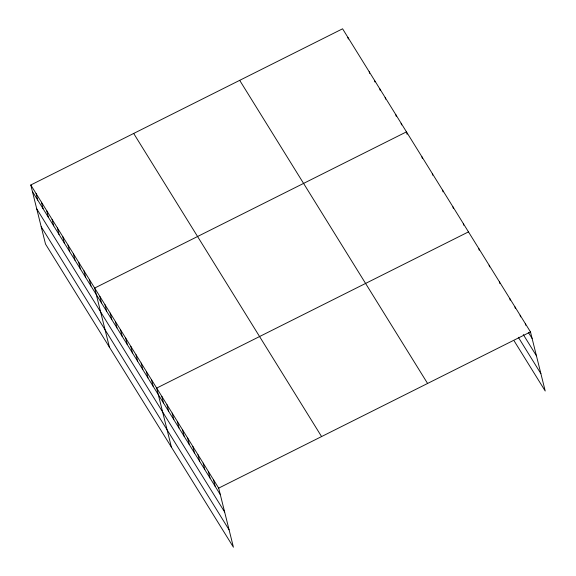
<?xml version="1.0" encoding="UTF-8"?>
<svg xmlns="http://www.w3.org/2000/svg" width="576" height="576" viewBox="0 0 576 576"><rect width="100%" height="100%" fill="white"/><g stroke="black" fill="none" stroke-linecap="round" stroke-linejoin="round"><path stroke-width="0.86" d="M30.787 184.997L218.686 488.117L233.417 547.2L45.518 244.087L30.787 184.997L342.583 28.8L530.482 331.913L545.213 391.003L514.21 340.985M468.475 231.89L156.679 388.087L171.41 447.17M218.686 488.117L530.482 331.913M528.35 332.388L532.109 338.45M523.282 334.57L536.436 355.788M518.342 337.284L540.886 373.658M239.688 80.345L427.586 383.458M133.682 133.452L321.581 436.565M32.414 191.534L220.313 494.647M36.742 208.872L224.64 511.992M41.198 226.742L229.097 529.855M525.312 323.582L525.722 325.21M520.142 315.245L520.553 316.879M514.98 306.907L515.383 308.542M509.81 298.57L510.221 300.204M499.478 281.902L499.882 283.536M489.146 265.226L489.55 266.861M478.807 248.558L479.218 250.193M463.306 223.553L463.716 225.187M452.974 206.878L453.377 208.512M442.642 190.21L443.045 191.844M432.302 173.534L432.713 175.169M421.97 156.866L422.374 158.501M407.081 134.309L406.469 131.861L94.673 288.058L109.404 347.141M401.141 123.271L401.551 124.906M395.82 114.682L396.23 116.316M385.171 97.51L385.582 99.137M379.85 88.92L380.254 90.554M374.522 80.33L374.933 81.965M369.202 71.741L369.612 73.375M347.904 37.39L348.314 39.024M213.516 479.779L215.15 486.31M208.354 471.442L209.981 477.979M203.184 463.104L204.811 469.642M198.014 454.774L199.649 461.304M192.852 446.436L194.479 452.966M187.682 438.098L189.31 444.636M182.513 429.761L184.147 436.298M177.35 421.43L178.978 427.961M172.181 413.093L173.808 419.623M167.011 404.755L168.646 411.293M161.849 396.418L163.476 402.955M151.51 379.75L153.144 386.287M146.347 371.412L147.974 377.95M141.178 363.082L142.805 369.612M136.008 354.744L137.642 361.274M130.846 346.406L132.473 352.944M125.676 338.069L127.303 344.606M120.506 329.738L122.141 336.269M115.344 321.401L116.971 327.931M110.174 313.063L111.802 319.601M105.005 304.726L106.639 311.263M99.842 296.395L101.47 302.926M89.352 279.468L90.979 286.006M84.024 270.878L85.651 277.416M78.703 262.296L80.33 268.826M73.375 253.706L75.01 260.237M68.054 245.117L69.682 251.647M62.734 236.527L64.361 243.065M57.406 227.938L59.033 234.475M52.085 219.348L53.712 225.886M46.757 210.766L48.391 217.296M41.436 202.176L43.063 208.706M36.108 193.586L37.742 200.124"/></g></svg>
